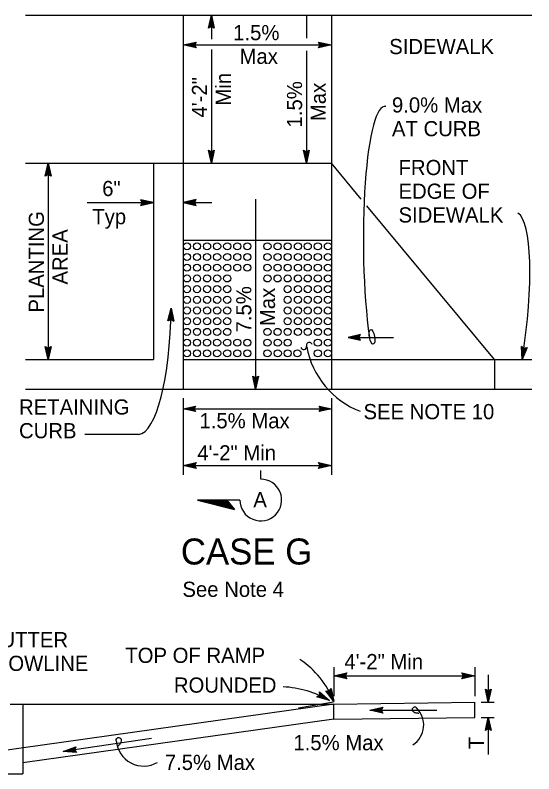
# Model space of a CAD drawing. Extents: x -893 to 867, y -474 to 712.
# Drawn here: x 5.9 to 245.2, y 24 to 374 of the extents above; entities that cross this region are included whole.
import ezdxf

# ---------------------------------------------------------------- set-up
doc = ezdxf.new("R2010")
doc.units = 0
for name, color, linetype in [('22 Misc Cnst Det', 7, 'Continuous'), ('56 Stage 3 Anno', 7, 'Continuous'), ('57 Undefined', 7, 'Continuous'), ('60 Nongeo Data', 7, 'Continuous')]:
    doc.layers.add(name, color=color, linetype=linetype)

msp = doc.modelspace()

# ---------------------------------------------------------------- linework, layer by layer
at = {"layer": '22 Misc Cnst Det'}
for p, q in [((119.18, 159.98), (119.18, 163.96)), ((90, 150.33), (107.05, 145.99)), ((109.53, 150.33), (90, 150.33)), ((91.4, 150.33), (106.69, 146.44)), ((92.8, 150.33), (106.32, 146.89)), ((94.2, 150.33), (105.96, 147.34)), ((95.61, 150.33), (105.59, 147.79)), ((97.01, 150.33), (105.23, 148.24)), ((98.41, 150.33), (104.86, 148.69)), ((99.81, 150.33), (104.5, 149.14)), ((101.22, 150.33), (104.13, 149.59)), ((102.62, 150.33), (103.77, 150.04)), ((103.53, 150.33), (107.05, 145.99))]:
    msp.add_line(p, q, dxfattribs=at)
msp.add_arc((119.18, 150.33), 9.64, 180, 90.0005, dxfattribs=at)
at = {"layer": '56 Stage 3 Anno'}
for p, q in [((95.08, 367.96), (96.42, 373.96)), ((95.44, 368.17), (96.42, 372.58)), ((95.8, 368.41), (96.42, 371.19)), ((96.42, 373.96), (96.42, 373.96)), ((96.42, 373.96), (97.75, 367.96)), ((96.42, 373.96), (96.42, 362.83)), ((96.42, 371.19), (97.05, 368.37)), ((96.43, 372.57), (97.39, 368.19)), ((140.24, 373.96), (140.24, 363.41)), ((96.42, 368.76), (95.08, 367.96)), ((95.08, 367.96), (95.08, 367.96)), ((96.14, 368.58), (96.42, 369.81)), ((96.42, 369.81), (96.69, 368.6)), ((97.75, 367.96), (96.42, 368.76)), ((97.75, 367.96), (97.75, 367.96)), ((83.45, 360.22), (89.45, 361.55)), ((84.85, 360.23), (89.22, 361.2)), ((86.22, 360.22), (89.04, 360.85)), ((87.6, 360.22), (88.81, 360.49)), ((89.45, 361.55), (88.65, 360.22)), ((89.45, 361.55), (89.45, 361.55)), ((146.65, 360.22), (145.85, 361.56)), ((145.85, 361.56), (145.85, 361.56)), ((145.85, 361.56), (151.85, 360.22)), ((146.07, 361.21), (150.47, 360.23)), ((146.3, 360.85), (149.09, 360.23)), ((146.48, 360.5), (147.71, 360.23)), ((83.45, 360.22), (151.85, 360.22)), ((89.45, 358.88), (83.45, 360.22)), ((83.45, 360.22), (83.45, 360.22)), ((89.24, 359.24), (84.83, 360.22)), ((89, 359.6), (86.22, 360.22)), ((88.83, 359.95), (87.6, 360.22)), ((88.65, 360.22), (89.45, 358.88)), ((89.45, 358.88), (89.45, 358.88)), ((96.42, 358.16), (96.42, 305.65)), ((140.24, 357.57), (140.24, 305.65)), ((151.85, 360.22), (145.85, 358.89)), ((145.85, 358.89), (146.65, 360.22)), ((145.85, 358.89), (145.85, 358.89)), ((150.46, 360.22), (146.09, 359.25)), ((149.09, 360.23), (146.27, 359.6)), ((147.71, 360.23), (146.5, 359.96)), ((151.85, 360.22), (151.85, 360.22)), ((96.42, 305.65), (95.09, 311.65)), ((95.09, 311.65), (95.09, 311.65)), ((95.09, 311.65), (96.42, 310.85)), ((96.42, 310.85), (97.76, 311.65)), ((97.76, 311.65), (96.42, 305.65)), ((97.41, 311.44), (96.42, 307.03)), ((97.76, 311.65), (97.76, 311.65)), ((140.24, 305.65), (138.91, 311.65)), ((138.91, 311.65), (138.91, 311.65)), ((138.91, 311.65), (140.24, 310.85)), ((140.24, 310.85), (141.58, 311.65)), ((141.58, 311.65), (140.24, 305.65)), ((141.22, 311.44), (140.24, 307.03)), ((141.58, 311.65), (141.58, 311.65)), ((96.42, 307.04), (95.45, 311.42)), ((96.42, 308.41), (95.8, 311.24)), ((96.43, 309.8), (96.16, 311)), ((97.05, 311.2), (96.42, 308.41)), ((96.7, 311.03), (96.43, 309.8)), ((140.23, 307.04), (139.26, 311.42)), ((140.24, 308.41), (139.61, 311.24)), ((140.24, 309.8), (139.97, 311)), ((140.86, 311.2), (140.24, 308.41)), ((140.51, 311.03), (140.24, 309.8)), ((19.77, 299.65), (21.11, 305.65)), ((21.11, 305.65), (21.11, 215.12)), ((21.11, 305.65), (21.11, 305.65)), ((21.11, 305.65), (22.44, 299.65)), ((96.42, 305.65), (96.42, 305.65)), ((140.24, 305.65), (140.24, 305.65)), ((20.13, 299.87), (21.11, 304.27)), ((20.49, 300.1), (21.11, 302.89)), ((20.84, 300.28), (21.11, 301.51)), ((21.11, 302.89), (21.74, 300.06)), ((21.11, 301.51), (21.38, 300.3)), ((21.12, 304.26), (22.08, 299.89)), ((21.11, 300.45), (19.77, 299.65)), ((19.77, 299.65), (19.77, 299.65)), ((22.44, 299.65), (21.11, 300.45)), ((22.44, 299.65), (22.44, 299.65)), ((39.13, 287.53), (69.68, 287.53)), ((69.68, 287.53), (63.68, 288.86)), ((63.68, 288.86), (63.68, 288.86)), ((63.68, 288.86), (64.48, 287.53)), ((64.48, 287.53), (63.68, 286.19)), ((63.68, 286.19), (69.68, 287.53)), ((63.89, 286.55), (68.3, 287.53)), ((68.29, 287.54), (63.91, 288.5)), ((66.91, 287.53), (64.09, 288.16)), ((64.13, 286.91), (66.91, 287.53)), ((64.3, 287.25), (65.53, 287.53)), ((65.53, 287.53), (64.32, 287.8)), ((69.68, 287.53), (69.68, 287.53)), ((89.36, 288.87), (83.36, 287.53)), ((83.36, 287.53), (96.59, 287.53)), ((83.36, 287.53), (83.36, 287.53)), ((83.36, 287.53), (89.36, 286.2)), ((89.14, 288.52), (84.74, 287.53)), ((84.75, 287.53), (89.12, 286.56)), ((88.91, 288.16), (86.12, 287.53)), ((86.12, 287.53), (88.95, 286.91)), ((88.73, 287.81), (87.5, 287.54)), ((87.5, 287.54), (88.71, 287.27)), ((88.56, 287.53), (89.36, 288.87)), ((89.36, 286.2), (88.56, 287.53)), ((89.36, 288.87), (89.36, 288.87)), ((116.82, 289.04), (116.82, 201.44)), ((63.68, 286.19), (63.68, 286.19)), ((89.36, 286.2), (89.36, 286.2)), ((77.87, 238.82), (77.87, 238.82)), ((76.39, 232.95), (76.39, 232.95)), ((79.02, 232.88), (79.02, 232.88)), ((165.19, 226.62), (159.49, 225.35)), ((159.49, 225.35), (159.49, 225.35)), ((159.49, 225.35), (165.19, 224.09)), ((159.49, 225.35), (180.42, 225.35)), ((164.98, 226.28), (160.8, 225.35)), ((160.81, 225.35), (164.96, 224.43)), ((164.76, 225.94), (162.11, 225.35)), ((162.11, 225.35), (164.8, 224.76)), ((164.59, 225.61), (163.42, 225.35)), ((163.42, 225.35), (164.57, 225.1)), ((164.43, 225.35), (165.19, 226.62)), ((165.19, 224.09), (164.43, 225.35)), ((165.19, 226.62), (165.19, 226.62)), ((165.19, 224.09), (165.19, 224.09)), ((21.11, 215.12), (19.78, 221.12)), ((19.78, 221.12), (19.78, 221.12)), ((19.78, 221.12), (21.11, 220.32)), ((21.11, 216.51), (20.14, 220.88)), ((21.12, 217.88), (20.49, 220.7)), ((21.12, 219.26), (20.85, 220.47)), ((21.11, 220.32), (22.45, 221.12)), ((22.45, 221.12), (21.11, 215.12)), ((22.1, 220.9), (21.11, 216.5)), ((21.74, 220.67), (21.12, 217.88)), ((21.39, 220.49), (21.12, 219.26)), ((22.45, 221.12), (22.45, 221.12)), ((239.49, 221.15), (239.49, 221.15)), ((242.09, 220.75), (242.09, 220.75)), ((21.11, 215.12), (21.11, 215.12)), ((239.87, 215.12), (239.87, 215.12)), ((151.86, 211.27), (151.86, 205.15)), ((116.82, 201.44), (115.49, 207.44)), ((115.49, 207.44), (115.49, 207.44)), ((115.49, 207.44), (116.82, 206.64)), ((116.82, 202.83), (115.85, 207.2)), ((116.82, 204.2), (116.2, 207.02)), ((116.82, 205.58), (116.56, 206.79)), ((116.82, 206.64), (118.16, 207.44)), ((118.16, 207.44), (116.82, 201.44)), ((117.81, 207.22), (116.82, 202.82)), ((117.45, 206.99), (116.82, 204.2)), ((117.1, 206.81), (116.82, 205.58)), ((118.16, 207.44), (118.16, 207.44)), ((116.82, 201.44), (116.82, 201.44)), ((83.46, 197.23), (83.46, 161.99)), ((151.86, 197.23), (151.86, 161.99)), ((83.46, 192.38), (89.16, 193.64)), ((84.78, 192.38), (88.93, 193.3)), ((86.08, 192.38), (88.76, 192.97)), ((87.39, 192.38), (88.54, 192.63)), ((89.16, 193.64), (88.4, 192.38)), ((89.16, 193.64), (89.16, 193.64)), ((146.92, 192.38), (146.16, 193.65)), ((146.16, 193.65), (146.16, 193.65)), ((146.16, 193.65), (151.86, 192.38)), ((146.36, 193.32), (150.54, 192.38)), ((146.58, 192.97), (149.23, 192.38)), ((146.75, 192.64), (147.92, 192.38)), ((83.46, 192.38), (151.86, 192.38)), ((89.16, 191.11), (83.46, 192.38)), ((83.46, 192.38), (83.46, 192.38)), ((88.95, 191.45), (84.77, 192.38)), ((88.73, 191.79), (86.08, 192.38)), ((88.56, 192.12), (87.39, 192.38)), ((88.4, 192.38), (89.16, 191.11)), ((89.16, 191.11), (89.16, 191.11)), ((151.86, 192.38), (146.16, 191.12)), ((146.16, 191.12), (146.92, 192.38)), ((146.16, 191.12), (146.16, 191.12)), ((150.53, 192.38), (146.38, 191.46)), ((149.23, 192.38), (146.55, 191.79)), ((147.92, 192.38), (146.77, 192.13)), ((151.86, 192.38), (151.86, 192.38)), ((62.83, 180.49), (37.97, 180.49)), ((83.46, 166.26), (89.46, 167.59)), ((83.46, 166.26), (151.86, 166.26)), ((89.46, 164.92), (83.46, 166.26)), ((83.46, 166.26), (83.46, 166.26)), ((89.24, 165.27), (84.84, 166.26)), ((84.85, 166.26), (89.22, 167.23)), ((86.22, 166.25), (89.04, 166.88)), ((89.01, 165.63), (86.22, 166.25)), ((87.6, 166.25), (88.81, 166.52)), ((88.83, 165.98), (87.6, 166.25)), ((89.46, 167.59), (88.66, 166.26)), ((88.66, 166.26), (89.46, 164.92)), ((89.46, 167.59), (89.46, 167.59)), ((89.46, 164.92), (89.46, 164.92)), ((146.66, 166.26), (145.86, 167.6)), ((145.86, 167.6), (145.86, 167.6)), ((145.86, 167.6), (151.86, 166.26)), ((151.86, 166.26), (145.86, 164.93)), ((145.86, 164.93), (146.66, 166.26)), ((145.86, 164.93), (145.86, 164.93)), ((146.07, 167.24), (150.48, 166.26)), ((150.46, 166.25), (146.09, 165.28)), ((149.09, 166.26), (146.27, 165.63)), ((146.31, 166.88), (149.09, 166.26)), ((146.48, 166.53), (147.71, 166.26)), ((147.71, 166.26), (146.5, 165.99)), ((151.86, 166.26), (151.86, 166.26)), ((152.94, 73.23), (152.94, 59.81)), ((152.94, 69.25), (158.94, 70.58)), ((154.33, 69.25), (158.71, 70.22)), ((158.94, 70.58), (158.14, 69.25)), ((158.94, 70.58), (158.94, 70.58)), ((212.74, 69.25), (211.94, 70.59)), ((211.94, 70.59), (211.94, 70.59)), ((211.94, 70.59), (217.94, 69.25)), ((212.16, 70.23), (216.56, 69.25)), ((217.94, 73.23), (217.94, 59.81)), ((152.94, 69.25), (217.94, 69.25)), ((158.94, 67.91), (152.94, 69.25)), ((152.94, 69.25), (152.94, 69.25)), ((158.72, 68.26), (154.32, 69.25)), ((155.7, 69.25), (158.53, 69.87)), ((158.49, 68.62), (155.7, 69.25)), ((157.08, 69.24), (158.29, 69.51)), ((158.31, 68.97), (157.08, 69.24)), ((158.14, 69.25), (158.94, 67.91)), ((158.94, 67.91), (158.94, 67.91)), ((217.94, 69.25), (211.94, 67.92)), ((211.94, 67.92), (212.74, 69.25)), ((211.94, 67.92), (211.94, 67.92)), ((216.55, 69.24), (212.17, 68.28)), ((215.18, 69.25), (212.35, 68.62)), ((212.39, 69.87), (215.18, 69.25)), ((212.57, 69.52), (213.8, 69.25)), ((213.8, 69.25), (212.59, 68.98)), ((217.94, 69.25), (217.94, 69.25)), ((224.19, 69.72), (224.19, 57.08)), ((150.79, 62.15), (151.69, 63.42)), ((151.45, 63.08), (152.33, 58.65)), ((151.69, 63.42), (151.69, 63.42)), ((151.69, 63.42), (152.88, 57.39)), ((224.19, 57.08), (222.86, 63.08)), ((222.86, 63.08), (222.86, 63.08)), ((222.86, 63.08), (224.19, 62.28)), ((224.19, 62.28), (225.53, 63.08)), ((225.53, 63.08), (224.19, 57.08)), ((225.53, 63.08), (225.53, 63.08)), ((145.07, 59.55), (146.4, 60.34)), ((150.98, 57.87), (145.07, 59.55)), ((145.07, 59.55), (145.07, 59.55)), ((149.75, 58.53), (145.44, 59.76)), ((148.55, 59.18), (145.77, 59.98)), ((147.33, 59.84), (146.14, 60.18)), ((146.4, 60.34), (146.34, 61.9)), ((146.34, 61.9), (146.34, 61.9)), ((146.34, 61.9), (150.98, 57.87)), ((146.36, 61.48), (149.76, 58.53)), ((146.38, 60.67), (147.33, 59.84)), ((146.39, 61.06), (148.55, 59.18)), ((152.88, 57.39), (149.25, 62.35)), ((149.25, 62.35), (149.25, 62.35)), ((149.25, 62.35), (150.79, 62.15)), ((152.32, 58.66), (149.67, 62.27)), ((151.77, 59.92), (150.06, 62.25)), ((151.22, 61.18), (150.48, 62.18)), ((150.97, 62.42), (151.22, 61.18)), ((151.22, 62.72), (151.77, 59.92)), ((224.19, 58.48), (223.22, 62.85)), ((224.2, 59.85), (223.57, 62.67)), ((224.2, 61.23), (223.93, 62.44)), ((225.18, 62.87), (224.19, 58.46)), ((224.82, 62.63), (224.2, 59.85)), ((224.47, 62.46), (224.2, 61.23)), ((150.98, 57.87), (150.98, 57.87)), ((152.88, 57.39), (152.88, 57.39)), ((217.94, 57.08), (217.94, 57.08)), ((220.94, 57.08), (226.96, 57.08)), ((221.62, 57.1), (224.19, 57.1)), ((224.19, 57.08), (224.19, 57.08)), ((226.16, 57.1), (226.16, 57.08)), ((169.55, 53.42), (175.55, 54.75)), ((169.55, 53.42), (200.45, 53.42)), ((175.55, 52.08), (169.55, 53.42)), ((169.55, 53.42), (169.55, 53.42)), ((175.33, 52.44), (170.93, 53.42)), ((170.94, 53.42), (175.32, 54.39)), ((172.31, 53.42), (175.14, 54.05)), ((175.1, 52.8), (172.31, 53.42)), ((173.69, 53.42), (174.9, 53.69)), ((174.92, 53.14), (173.69, 53.42)), ((175.55, 54.75), (174.75, 53.42)), ((174.75, 53.42), (175.55, 52.08)), ((175.55, 54.75), (175.55, 54.75)), ((175.55, 52.08), (175.55, 52.08)), ((220.94, 50.08), (226.96, 50.08)), ((222.85, 44.08), (224.19, 50.08)), ((224.19, 50.08), (224.19, 32.9)), ((224.19, 50.08), (224.19, 50.08)), ((224.19, 50.08), (225.52, 44.08)), ((223.21, 44.3), (224.19, 48.7)), ((223.57, 44.53), (224.19, 47.32)), ((223.92, 44.71), (224.19, 45.94)), ((224.19, 47.32), (224.82, 44.5)), ((224.19, 45.94), (224.46, 44.73)), ((224.2, 48.69), (225.17, 44.32)), ((224.19, 44.88), (222.85, 44.08)), ((222.85, 44.08), (222.85, 44.08)), ((225.52, 44.08), (224.19, 44.88)), ((225.52, 44.08), (225.52, 44.08)), ((68.75, 40.34), (28.06, 34.38)), ((28.06, 34.38), (33.8, 36.56)), ((29.43, 34.58), (33.62, 36.18)), ((30.79, 34.78), (33.5, 35.81)), ((32.16, 34.98), (33.32, 35.42)), ((33.8, 36.56), (33.2, 35.13)), ((33.2, 35.13), (34.19, 33.92)), ((33.8, 36.56), (33.8, 36.56)), ((34.19, 33.92), (28.06, 34.38)), ((28.06, 34.38), (28.06, 34.38)), ((33.92, 34.24), (29.42, 34.58)), ((33.64, 34.57), (30.79, 34.78)), ((33.42, 34.88), (32.16, 34.98)), ((34.19, 33.92), (34.19, 33.92))]:
    msp.add_line(p, q, dxfattribs=at)
for points in [[(76.39, 232.95), (77.87, 238.82), (79.02, 232.88), (78.67, 233.1), (77.84, 237.45), (76.74, 233.15), (77.1, 233.35), (77.79, 236.1), (78.33, 233.32), (77.99, 233.53), (77.75, 234.74), (77.45, 233.55), (77.73, 233.7), (79.02, 232.88), (77.73, 233.7)], [(242.09, 220.75), (239.87, 215.12), (239.49, 221.15), (239.8, 220.89), (240.08, 216.47), (241.71, 220.6), (241.33, 220.44), (240.29, 217.8), (240.12, 220.63), (240.43, 220.37), (240.51, 219.15), (240.96, 220.29), (240.66, 220.17), (239.49, 221.15), (240.66, 220.17)]]:
    msp.add_lwpolyline(points, close=True, dxfattribs=at)
for centre, radius, start, end in [((139, 221.05), 1.33, 195.9148, 10.2297), ((141.58, 221.67), 1.33, 13.9762, 196.539), ((179.28, 228.13), 39.51, 190.3933, 249.0252), ((114.5, 42.5), 41.17, 21.2028, 56.3663), ((126.61, 14.7), 49.57, 60.5547, 86.6412), ((183.39, 46.56), 10.98, 303.2861, 45.769), ((65.16, 40.28), 12.67, 184.7372, 300.1573)]:
    msp.add_arc(centre, radius, start, end, dxfattribs=at)
for centre, major_axis, ratio, start_param, end_param in [((177.56, 264.67), (1.13, -67.24), 0.163249, 3.093786, 5.335327), ((227.31, 219.06), (-9.59, -63.93), 0.201415, 1.539234, 3.062109), ((61.66, 245.02), (0.72, -64.57), 0.250941, 0.027531, 1.471885)]:
    msp.add_ellipse(centre, major_axis=major_axis, ratio=ratio, start_param=start_param, end_param=end_param, dxfattribs=at)
msp.add_ellipse((170.53, 225.56), major_axis=(0.6, -3.38), ratio=0.34464, dxfattribs=at)
for points in [[(191.05, 54.42), (190.75, 54.72), (190.23, 54.78), (189.72, 54.64), (189.31, 54.34), (189.12, 54.02), (189.06, 53.66), (189.17, 53.15), (189.5, 52.71), (189.93, 52.49), (190.45, 52.28), (190.99, 52.17), (191.54, 52.09), (192.08, 52.03)], [(52.53, 39.23), (52.49, 39.8), (53.18, 40.72), (54.19, 40.63), (54.83, 39.8), (54.69, 38.57), (53.96, 37.42), (53.31, 36.73), (52.9, 36.04)]]:
    msp.add_spline(points, degree=3, dxfattribs=at)
at = {"layer": '60 Nongeo Data'}
for p, q in [((10.68, 373.96), (244.29, 373.96)), ((83.46, 373.96), (83.46, 305.65)), ((151.86, 373.96), (151.86, 305.65)), ((10.68, 305.65), (151.86, 305.65)), ((69.78, 305.65), (69.78, 215.12)), ((83.46, 305.65), (83.46, 201.44)), ((151.86, 305.65), (151.86, 201.44)), ((165.6, 289.09), (151.86, 305.65)), ((226.98, 215.12), (168.12, 286.06)), ((83.46, 270.11), (121.28, 270.11)), ((121.28, 270.11), (151.86, 270.11)), ((10.68, 215.12), (69.78, 215.12)), ((83.46, 215.12), (151.86, 215.12)), ((151.86, 215.12), (244.29, 215.12)), ((226.98, 215.12), (226.98, 201.44)), ((10.68, 201.44), (244.29, 201.44)), ((152.94, 56.23), (-2.54, 34.31)), ((3.61, 56.22), (152.94, 56.22)), ((9.47, 56.22), (9.47, 24.03)), ((152.7, 57.12), (136.65, 54.29)), ((152.94, 56.23), (217.94, 57.08)), ((152.94, 50.08), (152.94, 56.23)), ((152.94, 49.24), (152.94, 56.23)), ((217.94, 50.08), (217.94, 57.08)), ((152.94, 49.24), (9.47, 29.06)), ((152.94, 49.24), (217.94, 50.08)), ((-3.03, 24.03), (9.47, 24.03))]:
    msp.add_line(p, q, dxfattribs=at)
for centre in [(85.14, 267.35), (89.78, 267.35), (94.43, 267.35), (99.07, 267.35), (103.72, 267.35), (108.36, 267.35), (113.01, 267.35), (122.3, 267.35), (126.95, 267.35), (131.59, 267.35), (136.35, 267.35), (140.88, 267.35), (145.53, 267.35), (150.18, 267.35), (85.14, 262.41), (89.78, 262.41), (94.43, 262.41), (99.07, 262.41), (103.72, 262.41), (108.36, 262.41), (113.01, 262.41), (122.3, 262.41), (126.95, 262.41), (131.59, 262.41), (136.35, 262.41), (140.88, 262.41), (145.53, 262.41), (150.18, 262.41), (85.14, 257.48), (89.78, 257.48), (94.43, 257.48), (99.07, 257.48), (103.72, 257.48), (108.36, 257.48), (113.01, 257.48), (122.3, 257.48), (126.95, 257.48), (131.59, 257.48), (136.35, 257.48), (140.88, 257.48), (145.53, 257.48), (150.18, 257.48), (85.14, 252.54), (89.78, 252.54), (94.43, 252.54), (99.07, 252.54), (103.72, 252.54), (122.3, 252.54), (126.95, 252.54), (131.59, 252.54), (136.35, 252.54), (140.88, 252.54), (145.53, 252.54), (150.18, 252.54), (85.14, 247.6), (85.14, 247.6), (89.78, 247.6), (89.78, 247.6), (94.43, 247.6), (94.43, 247.6), (99.07, 247.6), (99.07, 247.6), (103.72, 247.6), (103.72, 247.6), (131.59, 247.6), (131.59, 247.6), (136.35, 247.6), (136.35, 247.6), (140.88, 247.6), (140.88, 247.6), (145.53, 247.6), (145.53, 247.6), (150.18, 247.6), (150.18, 247.6), (85.14, 242.67), (89.78, 242.67), (94.43, 242.67), (99.07, 242.67), (103.72, 242.67), (131.59, 242.67), (136.35, 242.67), (140.88, 242.67), (145.53, 242.67), (150.18, 242.67), (85.14, 237.73), (89.78, 237.73), (94.43, 237.73), (99.07, 237.73), (103.72, 237.73), (131.59, 237.73), (131.59, 237.73), (136.35, 237.73), (140.88, 237.73), (145.53, 237.73), (150.18, 237.73), (85.14, 232.8), (89.78, 232.8), (94.43, 232.8), (99.07, 232.8), (103.72, 232.8), (131.59, 232.8), (136.35, 232.8), (140.88, 232.8), (145.53, 232.8), (150.18, 232.8), (85.14, 227.86), (89.78, 227.86), (94.43, 227.86), (99.07, 227.86), (103.72, 227.86), (122.3, 227.86), (126.95, 227.86), (131.59, 227.86), (136.35, 227.86), (140.88, 227.86), (145.53, 227.86), (150.18, 227.86), (85.14, 222.92), (89.78, 222.92), (94.43, 222.92), (99.07, 222.92), (103.72, 222.92), (108.36, 222.92), (113.01, 222.92), (122.3, 222.92), (127.06, 222.92), (131.59, 222.92), (145.53, 222.92), (150.18, 222.92), (85.14, 217.99), (89.78, 217.99), (94.43, 217.99), (99.07, 217.99), (103.72, 217.99), (108.36, 217.99), (113.01, 217.99), (122.3, 217.99), (127.06, 217.99), (131.59, 217.99), (136.12, 217.99), (145.53, 217.99), (150.18, 217.99)]:
    msp.add_circle(centre, 1.64, dxfattribs=at)

# ---------------------------------------------------------------- texts
at = {"layer": '57 Undefined'}
for s, height, p in [('1.5%', 7, (106.48, 362.41)), ('SIDEWALK', 7, (178.47, 355.98)), ('Max', 7, (109.41, 351.47)), ('9.0% Max', 7, (179.74, 329.05)), ('AT CURB', 7, (179.74, 318.11)), ('FRONT', 7, (182.77, 300.19)), ('6"', 7, (46.03, 290.52)), ('EDGE OF', 7, (182.77, 289.26)), ('Typ', 7, (41.47, 277.52)), ('SIDEWALK', 7, (182.77, 278.32)), ('RETAINING', 7, (7.66, 189.74)), ('SEE NOTE 10', 7, (166.6, 187.6)), ('1.5% Max', 7, (90.91, 183.4)), ('CURB', 7, (7.66, 178.81)), ('4\'-2" Min', 7, (89.92, 168.59)), ('A', 7, (115.77, 147.02)), ('CASE G', 12, (82.33, 120.58)), ('See Note 4', 7, (83.06, 105.65)), ('GUTTER', 7, (-8.2, 82.43)), ('TOP OF RAMP', 7, (56.7, 75.18)), ('FLOWLINE', 7, (-8.2, 71.49)), ('4\'-2" Min', 7, (157.8, 72.3)), ('ROUNDED', 7, (79.11, 61.47)), ('1.5% Max', 7, (134.26, 34.91)), ('7.5% Max', 7, (74.93, 25.81))]:
    msp.add_text(s, height=height, dxfattribs=at).set_placement(p)
for s, p in [('Min', (105.39, 332.25)), ('4\'-2"', (94.45, 326.74)), ('1.5%', (138.27, 322.16)), ('Max', (149.2, 325.09)), ('PLANTING', (19.15, 236.78)), ('AREA', (30.08, 249.72)), ('7.5%', (114.85, 227.61)), ('Max', (125.79, 230.54)), ('T', (222.2, 35.38))]:
    msp.add_text(s, height=7, rotation=90, dxfattribs=at).set_placement(p)

doc.saveas('drawing.dxf')
